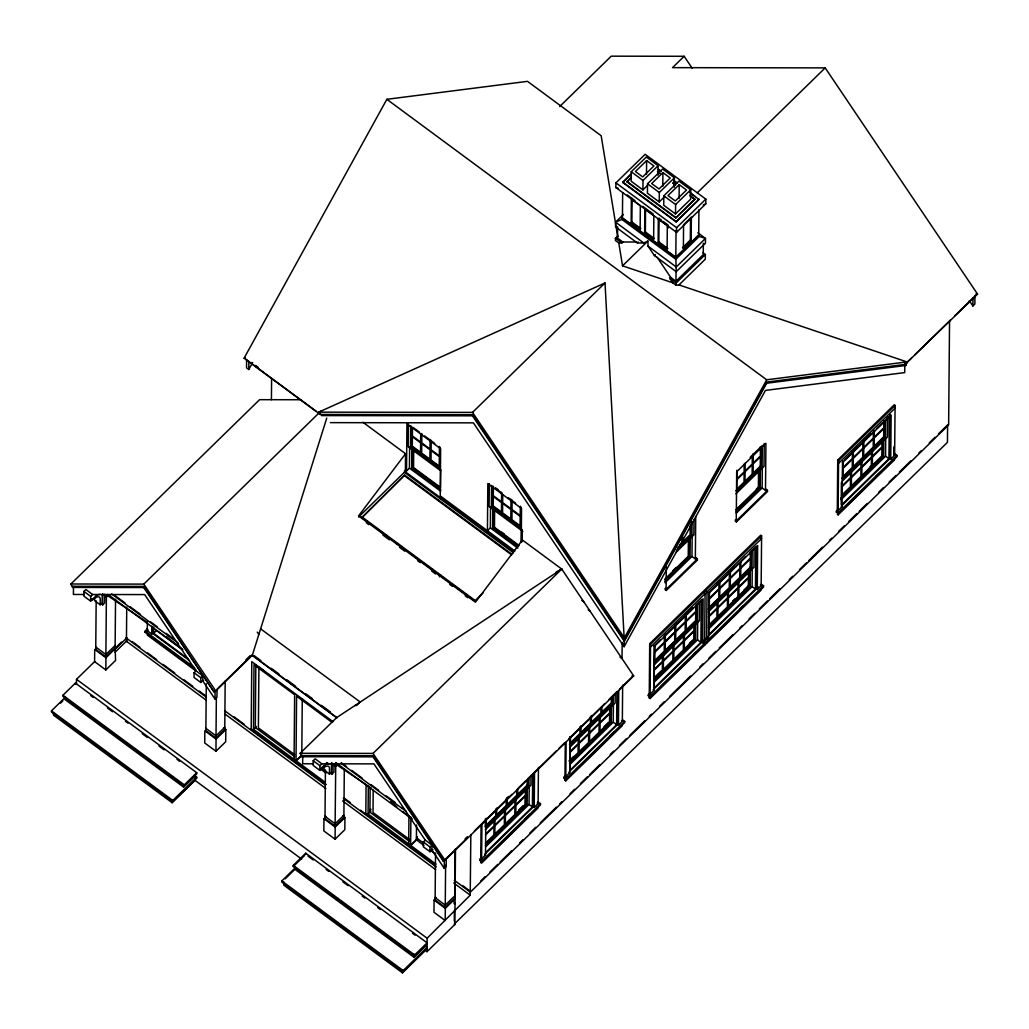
<?xml version="1.0" encoding="UTF-8"?>
<svg xmlns="http://www.w3.org/2000/svg" width="1029" height="1029" viewBox="0 0 1029 1029"><rect width="100%" height="100%" fill="white"/><g stroke="black" fill="none" stroke-linecap="round" stroke-linejoin="round"><path stroke-width="1.5" d="M65.097 697.521L51.463 710.846L51.45 712.017L172.821 801.642L196.68 778.336L196.693 777.152L195.047 775.93L183.599 787.108L64.981 699.527L65.007 697.366M53.521 712.968L53.495 715.129L172.113 802.71L195.008 780.355L195.021 778.194M62.949 695.244L62.936 696.414L184.307 786.04L196.719 773.911L196.732 772.728L75.374 683.102L62.949 695.244L184.307 784.87L184.307 786.04M300.507 399.741L259.604 399.676L70.898 583.996L72.506 587.43L143.764 587.546L144.729 586.594M73.483 586.479L73.406 594.466L84.301 594.492M75.361 684.285L75.374 683.102M76.468 683.925L76.506 679.307L94.591 661.634L94.707 649.453L105.936 657.75L105.833 669.93L94.591 661.634M217.029 689.134L216.952 697.135L215.01 699.038L202.726 680.799L202.764 675.834L196.024 670.844L144.665 594.582L92.636 594.505L85.896 589.514L83.954 591.418L83.902 596.138L90.655 601.116L97.292 594.633M90.655 601.116L90.693 596.408L92.636 594.505M94.604 597.9L94.578 600.627L100.199 604.782L102.141 602.878L102.218 594.942M96.173 600.82L95.748 649.389L105.871 656.862L115.119 647.82L115.544 599.251M100.199 604.782L100.237 599.315A13.403 4.592 -53.6 0 0 92.507 599.894L92.031 598.801M100.443 603.2L102.694 604.859L102.784 593.759M105.871 656.862L106.399 595.559M115.119 647.82L115.582 660.412L105.833 669.93M115.042 652.27L126.348 641.221L126.374 638.597M126.464 638.186L126.734 607.084M126.914 641.633L126.94 639.009M195.832 669.815L144.935 632.23L146.903 629.143L148.022 629.98L147.288 630.687L151.79 634.005L152.511 633.298L152.575 627.008M146.903 629.143L144.935 632.23M147.288 630.687L147.379 621.259M151.79 634.005L151.855 626.146M188.32 658.946L153.643 633.337L153.707 627.047M172.113 802.71L172.126 800.549M172.821 801.642L172.821 800.472L196.693 777.152M183.599 787.108L183.612 784.947M196.024 670.844L194.082 672.747L194.031 677.468L200.784 682.446L202.726 680.542M200.784 682.446L200.822 677.725L202.764 675.834M206.289 683.745L205.877 730.719L216 738.192L224.759 729.625L225.184 681.057M215.01 699.038L215.074 691.038L214.096 691.99L143.764 586.401L72.519 586.286M216.064 739.079L204.835 730.783L204.72 742.964L215.961 751.26L216.064 739.079L225.814 729.561L223.563 727.902M216 738.192L216.347 697.585M225.814 729.561L225.711 741.742L215.961 751.26M246.6 359.854L246.536 367.855L248.786 369.514L252.645 362.504M248.786 369.514L248.851 361.513M325.215 782.297L253.456 729.304L254.022 664.773L294.641 694.768L294.075 759.312M255.835 664.593L255.295 727.516L294.641 756.585M271.424 399.689L271.605 378.865M295.452 867.627L281.805 880.953L281.805 882.136L403.162 971.762L427.035 948.442M283.875 881.994L283.85 885.236L402.455 972.829L425.35 950.462L427.009 951.684L454.831 924.505L455.5 848.693M293.291 866.534L293.291 865.35L305.716 853.221L427.086 942.847L414.661 954.976L414.648 956.16L293.291 866.534L304.584 855.498M296.018 760.74L301.78 755.286L296.018 760.74L296.584 696.209L332.123 722.461M295.349 867.473L295.336 869.634L413.941 957.227L425.389 946.037L427.048 947.259L403.175 970.579L403.162 971.762M467.565 837.645L443.345 861.286L373.012 756.842L301.754 756.727L300.146 753.292L336.727 717.56L561.744 569.076L633.697 675.937L445.004 860.27L443.358 860.154L373.012 755.698L301.767 755.582M301.793 753.177L302.269 698.884M305.703 854.392L305.716 853.221M446.277 858.43L446.2 866.431L444.258 868.335L431.974 850.095L432.013 845.131L425.273 840.14L373.913 763.878L321.884 763.801L315.144 758.81L313.189 760.714L313.15 765.435L319.89 770.412L327.646 762.849M319.826 412.989L319.376 413.787L319.826 412.989L318.694 412.153L605.013 282.962L624.333 641.311L472.478 415.819L321.408 415.587M319.89 770.412L319.942 765.705L321.884 763.801M323.865 765.833L323.826 769.924L329.447 774.078L331.389 772.174L331.479 762.643M326.116 816.64L323.955 818.75L323.839 830.93L335.081 839.227L344.818 829.708L344.934 817.528L342.683 815.868M325.421 770.116L324.997 818.685L335.107 826.158L343.879 817.592L344.303 769.023M329.447 774.078L329.486 768.612A13.403 4.592 -53.6 0 0 321.755 769.19L321.28 768.097L326.965 762.54M329.692 772.496L331.943 774.155L332.033 763.055M335.081 839.227L335.184 827.046L344.934 817.528M335.107 826.158L335.75 762.605M404.641 475.089L361.861 517.651L404.641 475.089L511.657 554.104M366.08 784.857L365.835 813.772L435.434 865.17M436.026 864.141L368.086 813.952L368.331 785.629M370.131 787.777L369.913 812.164L409.259 841.233M373.205 790.169L373.012 812.524L409.298 839.33M409.632 446.856L409.439 468.131L406.519 470.986L405.4 470.15L404.41 472.285L513.574 552.907M362.928 422.263L405.542 453.725L405.387 471.333L358.568 517.06M406.519 470.986L406.931 423.832L440.644 448.721L440.232 495.875L514.899 551.017M402.455 972.829L402.48 969.588M408.384 423.922L408.179 446.766L440.644 470.742M439.846 447.203L439.653 468.427L410.442 446.856L410.622 425.633M411.343 426.43L411.176 446.136L440.386 467.719M440.926 489.791L411.703 468.221L411.87 448.515M412.063 427.241L411.896 445.428L410.442 446.856M408.706 843.96L408.95 815.624M412.462 428.103L412.397 435.962L420.629 442.046L420.707 434.187M412.59 449.313L412.436 467.5L440.386 488.145M413.709 450.921L413.568 467.552L440.541 487.463L440.695 469.327M417.44 838.944L410.648 845.388L410.893 817.052M413.941 957.227L413.967 953.986M416.398 839.934L416.526 825.052M421.839 433.453L421.761 442.882L429.993 448.966L430.083 439.537M425.273 840.14L423.318 842.044L423.279 846.764L430.019 851.742L431.974 849.838M431.202 440.361L431.125 449.802L439.357 455.886L439.447 446.457M427.009 951.684L427.125 938.229L470.227 895.166L470.832 834.545M430.019 851.742L430.071 847.034L432.013 845.131M436.245 897.97L434.084 900.079L433.968 912.26L445.21 920.556L445.313 908.375L455.062 898.857L454.921 849.877M435.537 853.041L435.126 900.015L445.235 907.488L454.496 898.446M438.83 501.123L438.843 500.338M439.486 576.819L439.486 575.635M441.351 496.711L440.373 498.846M441.004 576.099L441.017 575.314M443.345 861.286L443.358 860.154M444.258 868.335L444.322 860.334M445.235 907.488L445.608 865.286M454.303 921.096L454.394 910.626M533.665 773.757L533.382 806.775L534.218 807.392L538.116 803.585L537.279 802.967L538.257 802.015L540.495 803.675L540.495 804.845L482.035 861.955L479.784 860.295L480.775 858.16L481.057 825.155M537.241 807.289L538.09 807.906L481.572 863.112L480.736 862.482L480.762 859.344L479.784 860.295M483.784 534.321L483.784 533.536M480.775 858.16L481.611 858.778L481.919 824.203M482.035 861.955L482.048 860.771L540.495 803.675M486.305 529.909L485.328 532.032M529.035 777.731L528.97 785.59L486.1 827.457L485.264 826.84L485.328 818.981M481.611 858.778L485.508 854.983L485.829 818.827M486.1 827.457L486.177 819.598M486.305 818.222L486.241 825.104L495.746 815.83L495.798 808.948M489.289 483.669L489.084 506.512L522.809 531.414M521.266 541.486L521.549 508.48L487.836 483.579L487.424 530.732L490.357 527.877L490.537 506.602M492.248 486.19L492.081 505.895L521.304 527.465L520.571 528.186L491.347 506.602L491.54 485.379M518.024 546.733L492.608 527.967L492.788 508.262M493.38 486.28L493.303 495.721L501.547 501.805L501.625 492.376M493.508 509.072L493.341 527.26L518.757 546.013M494.126 520.481L494.229 508.352M494.627 509.162L494.473 527.298L518.873 545.319M494.01 820.473L493.959 825.978L485.508 834.223M494.975 819.521L494.936 825.026L504.429 815.74L504.48 810.247M496.775 807.997L496.711 814.878L506.217 805.591L506.281 798.723L508.545 796.472M502.731 494.769L502.666 502.628L510.911 508.725L510.989 499.284M505.458 809.296L505.406 814.788L514.899 805.514L514.95 800.009M507.246 797.771L507.194 804.639L516.687 795.366L516.738 789.86M512.108 500.12L512.03 509.548L520.275 515.632L520.352 506.204M515.928 799.057L515.876 804.562L525.382 795.288L525.433 788.407M517.716 788.909L517.664 794.414L527.157 785.127L527.208 779.635M520.571 528.186L520.751 506.963M521.497 541.164L521.6 529.073M521.896 541.961L521.999 529.845M525.485 795.674L525.42 803.533L527.105 804.781L485.366 845.555M526.398 788.433L526.269 804.151L485.649 843.831M527.105 804.781L527.26 787.494M528.186 778.683L528.134 784.973L485.264 826.84M485.701 846.79L529.047 804.446L529.189 787.159M530.99 775.827L530.913 785.256L485.276 829.824M485.649 852.617L532.417 806.942L532.7 773.924M534.218 807.392L534.527 772.818M538.116 803.585L538.437 767.428M538.244 803.186L538.257 802.015M622.468 719.747L624.719 721.406L624.706 722.59L566.246 779.686L563.995 778.027L564.985 775.905L565.268 742.887M564.947 780.226L564.972 777.075L565.821 777.705L565.796 780.844L564.947 780.226L568.342 776.908M564.985 775.905L565.821 776.522L566.13 741.948M566.246 779.686L566.259 778.516L624.719 721.406M565.821 776.522L569.719 772.715L570.04 736.558M570.156 737.343L569.86 770.361L616.628 724.673L616.911 691.668M612.396 696.414L612.345 702.704L569.474 744.584L570.323 745.202L570.503 737.343M578.221 738.217L578.169 743.71L569.732 751.967M579.198 737.266L579.147 742.758L588.639 733.484L588.691 727.979M580.009 726.68L579.957 733.561L570.452 742.848M580.986 725.728L580.935 732.609L590.427 723.336L590.492 716.454M589.668 727.027L589.617 732.532L599.122 723.258L599.161 717.753M591.456 715.502L591.405 722.384L600.897 713.097L600.949 707.605M600.139 716.801L600.087 722.307L609.592 713.02M601.926 706.653L601.875 712.145L611.38 702.871L611.419 697.366M609.76 707.129L609.515 722.062L600.01 731.336L600.087 723.091L609.58 713.804M610.621 706.177L610.48 721.895L569.873 761.563M569.577 763.286L611.316 722.512L611.47 705.225M617.683 236.04L615.432 238.226L615.419 240.464L618.789 242.947L621.838 242.96L622.815 242.008L636.771 242.021M615.882 187.574L615.921 182.866L645.144 154.311L705.83 199.124L705.791 203.845L676.567 232.387L615.882 187.574L618.39 188.371M570.323 745.202L613.181 703.321L613.258 695.463M569.912 764.521L613.258 722.191L613.425 703.321M617.632 226.753L617.529 238.111L622.815 242.008M615.201 693.559L615.123 703L569.5 747.568M675.847 257.7L699.231 234.856L699.218 236.426L675.834 259.269L621.889 219.434L621.902 217.865L675.847 257.7L676.22 271.682L654.405 255.578L648.051 246.137L647.884 241.095L643.781 242.985L637.35 242.985L615.535 226.869L615.574 222.161L623.445 214.469M570.015 770.991L617.593 724.506L617.889 691.501M622.648 192.68L622.429 217.839L675.809 257.25L698.704 234.882L698.923 209.736M690.125 192.564L699.013 199.523L676.117 221.891L622.738 182.467L630.751 174.248M617.593 724.506L618.442 725.136L618.738 690.549M622.172 642.598L622.03 658.611L619.972 657.094M689.674 195.176L694.819 199.369L675.821 217.929L626.944 181.824L631.407 177.065M618.442 725.136L622.339 721.329L622.648 685.173M624.179 640.295L624.114 646.688L473.391 422.855L330.348 422.636M658.033 175.162L658.123 165.72L646.315 157.013L631.214 171.766L631.137 181.194L642.932 189.902L647.254 185.696M631.15 222.688L631.356 199.112L640.347 205.749L640.141 229.326L631.15 222.688L631.883 221.981L632.089 198.404M642.932 189.902L643.022 180.474L658.123 165.72M644.643 232.657L644.849 209.08L653.839 215.717L653.634 239.294L644.643 232.657L645.363 231.937L645.556 209.929M646.495 174.39L646.624 160.575L653.929 165.965L642.726 176.911L635.42 171.521L646.624 160.575M674.329 187.188L674.419 177.76L662.612 169.039L647.511 183.792L647.434 193.22L659.229 201.941L664.631 196.668M761.306 584.138L763.544 585.797L763.544 586.98L650.521 697.366L648.27 695.707L649.26 693.585L649.698 643.678L760.765 535.183L761.601 535.8L761.164 585.707L757.267 589.514L756.431 588.897L756.804 546.45M761.126 590.029L650.058 698.524L649.222 697.906L649.248 694.755L648.27 695.707M650.058 698.524L650.096 695.385M649.26 693.585L650.096 694.202L650.534 644.295L761.601 535.8M650.521 697.366L650.534 696.196L763.544 585.797M650.096 694.202L653.994 690.395L654.38 646.379L703.103 598.801L702.717 642.816L701.868 642.186L702.241 599.753M668.027 228.104L668.053 224.952L667.319 225.673L667.114 249.25L658.123 242.612L658.328 219.036L659.062 218.315L661.634 220.219M696.749 604.666L696.62 620.384L653.749 662.264L654.598 662.882L654.74 645.595M658.123 242.612L658.856 241.892L659.062 218.315M659.229 201.941L659.319 192.513L674.419 177.76M662.792 186.416L662.92 172.602L670.213 178.004L659.01 188.95L651.704 183.548L662.92 172.602M663.808 195.832L663.731 205.26L675.526 213.968L690.626 199.227L690.703 189.786L678.908 181.078L663.808 195.832L675.603 204.539L675.526 213.968M662.496 655.897L662.444 661.39L654.007 669.635M663.461 654.946L663.422 660.438L672.915 651.164L672.966 645.659M664.374 635.33L664.31 642.199L654.804 651.486M666.303 567.056L666.123 587.495L665.133 589.63L666.265 590.453L697.443 560.008L696.324 557.988L695.347 558.94L691.977 556.457L692.17 535.183M665.339 634.378L665.287 641.247L674.78 631.973L674.844 625.092M666.265 590.453L666.277 589.283L697.443 558.824M675.821 217.929L694.819 198.983M675.809 257.25L676.04 230.535M676.117 221.891L699.013 199.124M657.081 257.16L670.689 277.367L675.976 281.264L676.053 271.322M692.144 68.158L684.144 56.286L672.516 67.644L825.194 67.888L977.55 294.127L905.919 363.559L906.896 361.899L678.999 284.904L676.104 285.277L676.117 283.039L705.354 254.497L702.794 252.607M676.567 232.387L676.606 227.679L705.83 199.124M673.944 644.707L673.892 650.212L683.397 640.926L683.436 635.433M679.089 198.456L679.204 184.641L686.51 190.031L675.307 200.977L668.001 195.587L679.204 184.641M675.821 624.14L675.757 631.021L685.25 621.748L685.314 614.866M683.372 248.311L683.578 224.734L691.372 217.119L691.166 240.696L683.372 248.311L682.536 247.68L690.33 240.066L690.51 218.058M682.034 539.569L681.995 542.72L679.963 544.714M683.012 537.048L682.973 541.768L690.125 534.784L690.202 525.356M684.414 634.481L684.362 639.974L693.868 630.7L693.919 625.195M686.292 613.914L686.227 620.796L695.733 611.509L695.771 606.017M688.375 539.711L688.234 556.329L664.85 579.173M664.978 579.829L689.198 556.162L689.366 537.974M664.708 581.526L690.047 556.792L690.215 537.087M677.867 547.531L691.089 534.617L691.192 522.488M676.516 550.296L691.925 535.234L692.054 521.6M693.996 519.684L693.868 534.913L675.873 552.483M694.897 623.857L694.755 639.575L654.135 679.243M695.347 558.94L695.72 516.507M653.852 680.966L695.591 640.192L695.745 622.905M696.324 557.988L697.443 560.008M654.598 662.882L697.456 621.001L697.611 603.714M654.187 682.201L697.533 639.858L697.701 621.001M699.566 601.811L699.398 620.68L653.775 665.236M703.347 243.256L703.244 254.613L675.976 281.264M660.206 640.025L654.508 645.595L654.135 688.041L700.903 642.353L701.276 599.92L695.565 605.489M705.354 254.497L705.302 259.205L678.999 284.904M705.084 644.077L703.682 641.864M702.717 642.816L708.557 637.105L708.942 593.09L757.653 545.499L757.267 589.514M708.981 640.27L708.994 639.086L706.743 637.427M751.311 551.377L751.183 567.095L708.312 608.962L709.148 609.592L709.303 592.292M709.418 592.691L709.367 598.183L718.872 588.91L718.924 582.028M717.046 602.595L717.007 608.1L708.557 616.345M718.023 601.643L717.972 607.149L727.477 597.862L727.529 592.37M719.901 581.076L719.837 587.958L729.342 578.684L729.407 571.802M728.493 591.418L728.455 596.91L737.947 587.636L737.999 582.131M730.371 570.851L730.32 577.732L739.812 568.445L739.864 562.953M765.499 490.421L765.91 443.267L736.687 471.822L736.275 518.976L735.285 521.098L736.404 521.935L767.583 491.476L766.476 489.47L765.499 490.421L762.129 487.939L762.309 466.664M736.404 521.935L736.417 520.751L767.595 490.306M761.409 446.393L761.228 466.098L735.902 490.846L736.751 491.463L736.931 470.24M738.976 581.179L738.925 586.684L748.43 577.41L748.469 571.905M740.841 562.001L740.79 567.493L750.282 558.22L750.334 552.714M744.186 464.053L744.121 471.912L736.97 478.884M745.163 463.101L745.099 470.96L752.238 463.976L752.302 456.117M749.446 570.555L749.318 586.273L708.698 625.954M708.415 627.677L750.154 586.903L750.295 571.185M709.148 609.592L752.019 567.712L752.173 550.425M708.749 628.912L752.096 586.569L752.238 569.281M753.292 453.596L753.215 463.024L760.354 456.04L760.444 446.612M754.116 548.521L753.948 567.378L708.325 611.946M745.562 556.65L709.071 592.305L708.698 634.739L755.466 589.064L755.826 546.618L750.128 552.187M758.527 471.179L758.386 487.81L736.108 509.561M759.505 469.456L759.351 487.643L736.224 510.23M735.967 511.927L760.187 488.26L760.367 468.555M736.751 491.463L762.077 466.716L762.257 445.493M764.213 443.55L764.007 466.381L735.902 493.843M766.464 490.653L766.476 489.47M894.638 455.332L893.802 454.702L894.78 453.75L897.018 455.41L897.018 456.593L838.558 513.69L836.307 512.03L837.297 509.908L837.735 460.002L894.24 404.796L895.076 405.426L894.638 455.332L890.741 459.14L889.905 458.51L890.291 414.507M837.259 514.23L838.095 514.847L838.12 511.709M837.297 509.908L838.133 510.525L838.571 460.619L895.076 405.426M838.558 513.69L838.571 512.519L897.018 455.41M841.207 504.532L841.4 482.524M838.133 510.525L842.031 506.718L842.545 461.918M842.777 461.918L842.622 479.205L885.493 437.325L885.647 420.038M842.905 460.928L842.841 467.809L852.346 458.522L852.398 451.654M850.533 472.221L850.481 477.713L842.031 485.971M851.497 471.269L851.459 476.761L860.951 467.488L861.003 461.982M853.375 450.702L853.311 457.571L862.816 448.297L862.881 441.415M861.98 461.031L861.929 466.536L871.422 457.262L871.473 451.757M863.845 440.463L863.794 447.345L873.287 438.071L873.351 431.19M872.451 450.805L872.399 456.31L881.904 447.023L881.943 441.518M874.328 430.238L874.264 437.119L883.77 427.832L883.821 420.964M882.921 440.18L882.792 455.898L842.172 495.566M840.757 498.396L883.628 456.516L883.782 439.229M841.786 478.588L884.657 436.708L884.786 420.99M841.079 499.644L885.57 456.194L885.725 437.325M887.603 416.565L887.435 437.003L841.799 481.572M842.172 504.364L888.94 458.677L889.313 416.243L887.024 418.469M890.741 459.14L891.127 415.124L842.417 462.703M893.802 454.702L893.867 446.843M911.462 358.092L904.774 364.613L904.71 372.601L765.46 390.403L624.114 646.688L623.973 644.077M624.333 641.311L766.644 383.238L905.906 365.449L906.896 362.607M948.146 425.389L947.593 424.964L947.439 442.354L454.278 924.093L454.831 924.505M949.548 321.151L948.635 424.913L470.33 892.13L454.278 880.271M974.926 296.095L974.862 304.082L972.907 305.986L972.984 297.998M214.109 690.858L215.756 690.973L252.337 655.241L326.746 418.108M318.102 412.848L244.092 358.182L386.853 99.311L527.504 81.342L601.168 135.738L617.799 236.94M906.896 361.899L766.682 379.804L624.359 637.89L472.517 412.397L318.694 412.153M405.542 453.725L358.581 515.889L475.449 602.197L522.41 540.032L561.744 569.076L556.072 572.111M559.712 106.527L611.252 56.171L684.144 56.286M108.444 595.122L106.386 597.129L104.701 595.894M102.694 604.859L104.636 602.955L104.714 594.312L104.225 594.788L106.476 596.447M70.898 583.996L143.79 584.112L320.804 411.201M115.145 645.466L105.884 654.508L95.774 647.035M114.939 648.476L121.512 642.045M105.936 657.75L115.685 648.231M114.399 649.955L126.953 637.71M60.544 703.141L62.82 700.916M147.983 634.301L147.25 635.009L195.819 670.882M153.643 633.337L156.575 630.481L182.262 649.453L166.325 636.449M622.738 182.467L630.751 174.634M626.944 181.824L631.407 177.464M675.603 204.539L690.703 189.786M637.35 242.985L638.314 242.034M411.703 468.221L413.169 466.793M472.517 412.397L605.013 282.962M676.104 285.277L672.734 282.782L622.545 265.829L647.884 241.095M697.212 192.899L825.194 67.888M260.607 628.86L360.201 701.997L356.626 705.482L355.031 705.482M654.405 255.578L655.383 254.626M245.944 659.769L250.034 655.756M218.135 688.054L251.861 655.113L336.933 717.946M676.22 271.682L705.444 243.14L705.482 238.419L697.791 232.734M672.734 282.782L669.725 278.319L670.689 277.367M224.785 727.271L216.013 735.838L205.903 728.365M184.307 784.87L196.732 772.728M253.456 729.304L256.337 726.5M491.347 506.602L492.081 505.895M492.608 527.967L494.074 526.539M301.754 756.727L302.732 755.775L302.655 763.762L313.549 763.788M483.09 592.871L475.205 600.576L361.874 516.867M337.885 763.634L335.724 765.743L333.473 764.084L333.962 763.608L333.885 772.252L331.943 774.155M337.821 764.29L335.634 766.425L333.949 765.19M300.146 753.292L373.038 753.408L561.873 568.947M325.511 815.856L325.023 816.331L335.132 823.805L343.905 815.238M285.213 878.805L294.307 869.917M369.925 810.26L370.98 809.231M368.086 813.952L370.954 811.148M750.154 457.326L761.164 446.573M736.97 479.668L744.108 472.697L744.031 482.125L736.88 489.097M672.94 570.606L676.246 567.378M756.302 489.174L758.502 487.026L760.187 488.26M665.004 582.813L691.977 556.457M736.275 513.188L762.129 487.939M417.465 836.796L416.423 837.825L423.922 843.368M410.648 845.388L417.452 838.738M914.794 354.825L950.436 320.019M954.886 315.671L975.904 295.143M895.05 408.179L838.545 463.372L837.709 462.754M675.063 624.732L677.326 622.519M686.394 613.67L692.054 608.139M717.162 583.61L719.425 581.398M728.493 572.548L734.153 567.018M854.031 449.917L857.44 446.599M865.363 438.843L871.036 433.312M664.773 635.562L693.289 607.715M844.822 459.693L871.061 434.071M876.759 428.488L882.458 422.919M654.804 652.27L664.297 642.984L664.232 651.241L654.727 660.515M465.082 838.918L467.372 836.693M474.408 830.956L485.469 820.152M487.759 817.914L511.799 794.427M517.536 788.831L525.549 780.998M527.838 778.76L556.47 750.797M558.76 748.559L564.484 742.964M569.063 738.488L604.563 703.81M609.142 699.334L617.168 691.501M619.458 689.263L632.05 676.966M485.508 835.008L493.946 826.763L493.881 835.008L485.431 843.265M569.719 752.752L578.169 744.494L578.092 752.752L569.642 760.997M653.994 670.432L662.432 662.174L662.367 670.432L653.917 678.677M708.557 617.13L716.994 608.885L716.93 617.143L708.479 625.388M842.031 486.756L850.468 478.498L850.404 486.756L841.954 495M518.655 810.145L523.169 805.733M569.024 760.945L573.539 756.534M603.997 726.783L608.512 722.371M654.431 677.519L661.197 670.908M689.404 643.357L692.787 640.051M732.674 601.077L734.938 598.878M743.954 590.067L748.469 585.655L750.154 586.903M869.531 467.398L872.926 464.092M435.64 897.185L435.151 897.661L445.261 905.134L454.522 896.092L455.075 896.503M533.382 806.775L484.672 854.353L485.508 854.983M654.29 688.671L703.823 640.282L704.659 640.913L705.071 593.746L704.235 593.128M708.852 635.369L758.373 586.993M889.905 458.51L841.195 506.101L842.031 506.718M563.995 778.027L564.972 777.075M836.307 512.03L837.284 511.079M480.736 862.482L483 860.27M524.803 819.431L530.462 813.913M576.253 769.177L579.636 765.872M610.158 736.069L614.673 731.645M649.222 697.906L652.63 694.575M660.592 686.793L667.409 680.143M693.546 654.598L695.823 652.373M708.003 640.488L712.544 636.038M739.825 609.4L743.234 606.068M751.196 598.286L756.881 592.743M840.642 510.911L845.169 506.5M875.679 476.697L880.207 472.272M886.985 465.648L889.249 463.449M565.796 780.844L622.301 725.651L621.452 725.021M838.095 514.847L894.613 459.654L893.764 459.024M480.582 881.146L485.173 876.669M489.765 872.18L497.792 864.334M500.094 862.096L511.567 850.88M519.594 843.034L523.041 839.677M529.922 832.95L535.659 827.342M540.251 822.866L556.316 807.173M559.763 803.803L562.053 801.565M570.079 793.719L574.671 789.243M580.407 783.635L587.289 776.908M589.591 774.67L599.92 764.586M610.248 754.489L613.683 751.131M619.419 745.523L626.314 738.796M629.748 735.439L644.668 720.866M649.26 716.39L651.55 714.139M659.589 706.293L664.168 701.817M669.905 696.209L690.562 676.04M699.746 667.062L703.18 663.705M708.93 658.097L715.811 651.37M719.245 648.013L733.021 634.559M739.902 627.844L742.205 625.593M749.086 618.866L754.823 613.271M759.415 608.782L767.441 600.936M769.743 598.698L780.059 588.614M789.243 579.649L792.69 576.279M799.572 569.551L806.453 562.824M808.755 560.586L822.518 547.132M829.4 540.418L831.702 538.167M838.584 531.453L844.32 525.845M848.912 521.356L856.938 513.51M859.241 511.272L867.267 503.425M878.74 492.222L883.332 487.733M889.069 482.125L895.95 475.411M899.397 472.041L910.871 460.838M918.91 452.992L921.199 450.741M929.226 442.894L934.962 437.299M938.409 433.929L947.593 424.964M414.648 956.16L427.074 944.017M621.889 219.434L615.574 222.161L643.781 242.985M703.27 204.925L705.791 203.845M97.755 594.775L100.289 594.338M327.003 764.071L329.537 763.647M244.092 358.182L245.494 357.886M319.813 414.443L472.491 414.674L624.346 640.167L766.656 382.093L905.906 364.305L904.787 363.469M320.148 755.8L369.231 755.878M975.916 293.998L977.55 294.127M632.063 675.821L633.697 675.937M699.218 236.426L705.482 238.419L676.259 266.974L648.051 246.137M106.965 595.186L146.028 621.49M336.213 764.483L371.366 788.15M658.341 169.09L660.888 170.968M673.596 180.358L677.416 183.175M658.341 169.489L660.888 171.367M673.596 180.744L676.13 182.622M690.112 192.95L695.205 196.706M657.518 171.431L660.091 173.335M672.953 182.828L675.526 184.731M657.518 171.817L660.091 173.721M672.953 183.226L675.526 185.117M689.674 195.574L694.819 199.369M904.774 364.613L905.906 365.449M631.214 171.766L643.022 180.474M647.511 183.792L659.319 192.513M626.944 181.438L675.821 217.531M622.738 182.069L676.117 221.492M615.921 182.866L676.606 227.679M690.33 240.066L691.166 240.696M627.278 194.931L634.983 200.629M642.688 206.314L650.392 212.013M650.714 212.154L653.286 214.045M663.242 221.492L667.088 224.335M658.328 219.036L667.319 225.673M631.883 221.981L640.874 228.618M645.363 231.937L654.354 238.574M658.856 241.892L667.847 248.529M884.657 436.708L885.493 437.325M615.432 238.226L621.838 242.96M669.725 278.319L676.117 283.039M885.57 456.194L888.94 458.677M881.943 455.281L883.628 456.516M386.853 99.311L766.682 379.804M837.735 460.002L838.571 460.619M836.32 510.86L838.571 512.519M760.392 465.468L762.077 466.716M760.74 537.935L761.576 538.553L650.508 647.048L649.672 646.418M735.298 519.928L736.417 520.751M750.334 566.464L752.019 567.712M760.328 585.089L761.164 585.707M691.089 534.617L691.925 535.234M752.096 586.569L755.466 589.064M689.198 556.162L690.047 556.792M708.093 592.472L708.942 593.09M706.177 591.225L707.026 591.842L706.614 639.009L705.765 638.379M665.146 588.447L666.277 589.283M695.771 619.767L697.456 621.001M707.72 636.475L708.557 637.105M705.727 642.701L706.576 643.331M495.734 488.029L498.087 489.765M413.169 427.511L419.523 432.193M424.604 435.949L434.765 443.46M495.348 488.196L501.702 492.891M508.056 497.586L515.67 503.207M697.533 639.858L700.903 642.353M703.785 644.604L704.621 645.234M693.906 638.945L695.591 640.192M501.702 532.173L504.236 534.051M653.544 645.762L654.38 646.379M649.698 643.678L650.534 644.295M409.439 468.131L440.656 491.18M490.357 527.877L517.819 548.161M581.822 600.447L583.893 601.965M404.423 471.102L513.587 551.724M588.176 609.888L590.247 611.406M255.707 365.424L258.253 367.314M404.641 475.874L511.645 554.888M245.481 359.031L316.109 411.188M653.158 689.777L653.994 690.395M648.283 694.536L650.534 696.196M363.134 518.603L372.074 525.202M378.453 529.909L387.393 536.508M393.773 541.228L402.712 547.827M409.092 552.534L419.305 560.072M423.138 562.902L434.624 571.391M438.457 574.221L446.071 579.841M453.673 585.462L462.536 592.009M465.069 593.874L473.932 600.421M611.496 702.087L613.181 703.321M366.273 522.758L368.845 524.649M382.968 535.08L389.399 539.826M399.664 547.415L404.809 551.21M417.645 560.689L420.218 562.593M431.768 571.121L435.627 573.963M449.75 584.408L452.323 586.298M465.172 595.778L467.732 597.682M621.49 720.699L622.339 721.329M613.258 722.191L616.628 724.673M609.631 721.278L611.316 722.512M568.883 772.097L569.719 772.715M564.008 776.856L566.259 778.516M527.285 784.342L528.97 785.59M529.047 804.446L532.417 806.942M258.858 634.456L257.276 632.115M254.446 655.885L260.89 660.644M271.206 668.258L278.936 673.969M286.667 679.68L295.696 686.343M305.999 693.958L312.443 698.717M321.472 705.379L330.489 712.042M252.337 655.241L336.727 717.56M333.01 721.638L251.796 661.66L251.205 729.124L325.974 784.33M263.926 670.869L258.922 667.178L258.382 727.876L294.68 754.681M479.797 859.112L482.048 860.771M114.721 595.379L124.998 602.968M130.13 606.763L140.407 614.352M150.684 621.94L157.103 626.674M166.093 633.311L173.798 639.009M341.396 762.772L346.541 766.566M351.674 770.361L361.951 777.95M370.942 784.587L378.646 790.285M386.351 795.97L395.342 802.607M401.76 807.353L404.333 809.257M111.672 593.952L178.454 643.279M340.921 763.248L406.416 811.624M107.981 594.415L182.943 649.762M335.943 762.746L412.192 819.058M152.511 633.298L189.555 660.644M144.948 631.047L194.571 667.692M151.816 637.131L154.376 639.022M167.148 648.45L169.708 650.341M83.954 591.418L90.693 596.408M194.082 672.747L200.822 677.725M313.189 760.714L319.942 765.705M423.318 842.044L430.071 847.034M321.807 767.956L325.563 770.734M320.546 768.972L325.897 773.101M416.398 839.767L424.012 845.555M430.161 849.928L435.164 853.826M132.111 641.517L139.854 647.241M147.597 652.952L156.64 659.628M163.084 664.387L174.698 672.966M183.741 679.642L192.77 686.317M199.227 691.076L205.671 695.848M234.072 716.814L244.4 724.442M250.844 729.201L262.459 737.78M270.203 743.504L279.245 750.167M289.573 757.794L297.317 763.518M305.06 769.229L315.376 776.856M320.546 780.677L325.704 784.484M343.776 797.822L350.233 802.594M360.549 810.222L367.006 814.981M376.035 821.656L385.078 828.332M391.534 833.091L401.85 840.719M408.307 845.478L419.922 854.057M427.665 859.781L435.408 865.505M462.51 885.519L470.253 891.23M125.898 637.761L206.482 697.276M224.554 710.615L325.215 784.96M343.287 798.298L436.219 866.932M126.348 641.221L205.71 699.823M225.081 714.126L325.833 788.536M342.618 800.935L435.627 869.608M453.712 882.972L470.227 895.166M453.905 901.957L455.024 902.793M453.892 903.539L455.011 904.362M323.955 818.75L335.184 827.046M434.084 900.079L445.313 908.375M76.506 679.307L427.125 938.229M90.642 695.565L93.227 697.469M107.402 707.952L112.56 711.759M125.448 721.278L128.033 723.181M142.208 733.651L147.366 737.459M158.968 746.025L164.125 749.845M177.027 759.363L179.599 761.267M308.095 856.167L313.253 859.974M326.154 869.492L328.727 871.396M342.914 881.866L348.072 885.673M362.247 896.143L364.832 898.047M377.72 907.578L380.293 909.482M412.526 933.277L415.111 935.181M195.008 780.355L301.613 859.074M293.291 865.35L414.661 954.976M51.463 710.846L172.821 800.472M281.805 880.953L403.175 970.579M390.634 801.771L396.808 806.736M402.982 811.701L411.639 818.647M969.331 300.687L972.907 305.986M905.919 362.851L906.433 363.597M373.038 753.408L445.004 860.27M143.79 584.112L215.756 690.973M143.764 587.546L214.096 691.99M431.408 849.427L431.884 850.52A13.403 4.592 -53.6 0 1 432.939 849.645M618.789 242.947L622.545 265.829M202.636 681.224A13.403 4.592 -53.6 0 1 203.691 680.349M412.385 436.746L412.307 446.187L420.539 452.271L420.629 442.843L412.385 436.746M421.749 443.666L421.671 453.094L429.903 459.178L429.993 449.75L421.749 443.666M431.112 450.586L431.035 460.014L439.267 466.098L439.357 456.67L431.112 450.586M493.29 496.505L493.213 505.934L501.457 512.018L501.535 502.589L493.29 496.505M494.923 825.811L494.846 834.056L504.351 824.782L504.429 816.524L494.923 825.811M502.654 503.413L502.576 512.854L510.821 518.938L510.898 509.509L502.654 503.413M505.393 815.573L505.329 823.83L514.822 814.556L514.899 806.299L505.393 815.573M512.03 510.333L511.94 519.761L520.185 525.858L520.262 516.417L512.03 510.333M515.876 805.347L515.799 813.605L525.292 804.318L525.369 796.073L515.876 805.347M579.134 743.543L579.07 751.8L588.562 742.526L588.639 734.269L579.134 743.543M589.617 733.317L589.54 741.575L599.032 732.288L599.11 724.043L589.617 733.317M663.409 661.223L663.345 669.48L672.837 660.206L672.915 651.949L663.409 661.223M665.274 642.032L665.21 650.289L674.702 641.016L674.78 632.758L665.274 642.032M673.879 650.997L673.815 659.255L683.307 649.968L683.385 641.723L673.879 650.997M675.744 631.806L675.68 640.064L685.173 630.777L685.25 622.532L675.744 631.806M684.362 640.771L684.285 649.016L693.79 639.742L693.855 631.484L684.362 640.771M686.227 621.58L686.15 629.825L695.655 620.551L695.72 612.294L686.227 621.58M709.367 598.968L709.29 607.226L718.795 597.952L718.859 589.694L709.367 598.968M717.972 607.933L717.895 616.191L727.4 606.904L727.464 598.659L717.972 607.933M719.837 588.742L719.76 597L729.265 587.713L729.329 579.468L719.837 588.742M728.442 597.708L728.378 605.952L737.87 596.679L737.947 588.421L728.442 597.708M730.307 578.517L730.243 586.762L739.735 577.488L739.812 569.23L730.307 578.517M738.912 587.469L738.848 595.727L748.34 586.44L748.417 578.195L738.912 587.469M740.777 568.278L740.713 576.536L750.205 567.262L750.282 559.004L740.777 568.278M745.086 471.745L745.009 481.173L752.148 474.189L752.225 464.761L745.086 471.745M753.202 463.809L753.125 473.237L760.264 466.266L760.354 456.825L753.202 463.809M842.841 468.594L842.764 476.851L852.269 467.565L852.334 459.32L842.841 468.594M851.446 477.546L851.369 485.804L860.874 476.53L860.951 468.272L851.446 477.546M853.311 458.368L853.234 466.613L862.739 457.339L862.804 449.081L853.311 458.368M861.916 467.32L861.852 475.578L871.344 466.291L871.422 458.046L861.916 467.32M863.781 448.129L863.717 456.387L873.209 447.101L873.287 438.856L863.781 448.129M872.399 457.095L872.322 465.34L881.814 456.066L881.892 447.808L872.399 457.095M874.251 437.904L874.187 446.149L883.679 436.875L883.757 428.617L874.251 437.904"/></g></svg>
